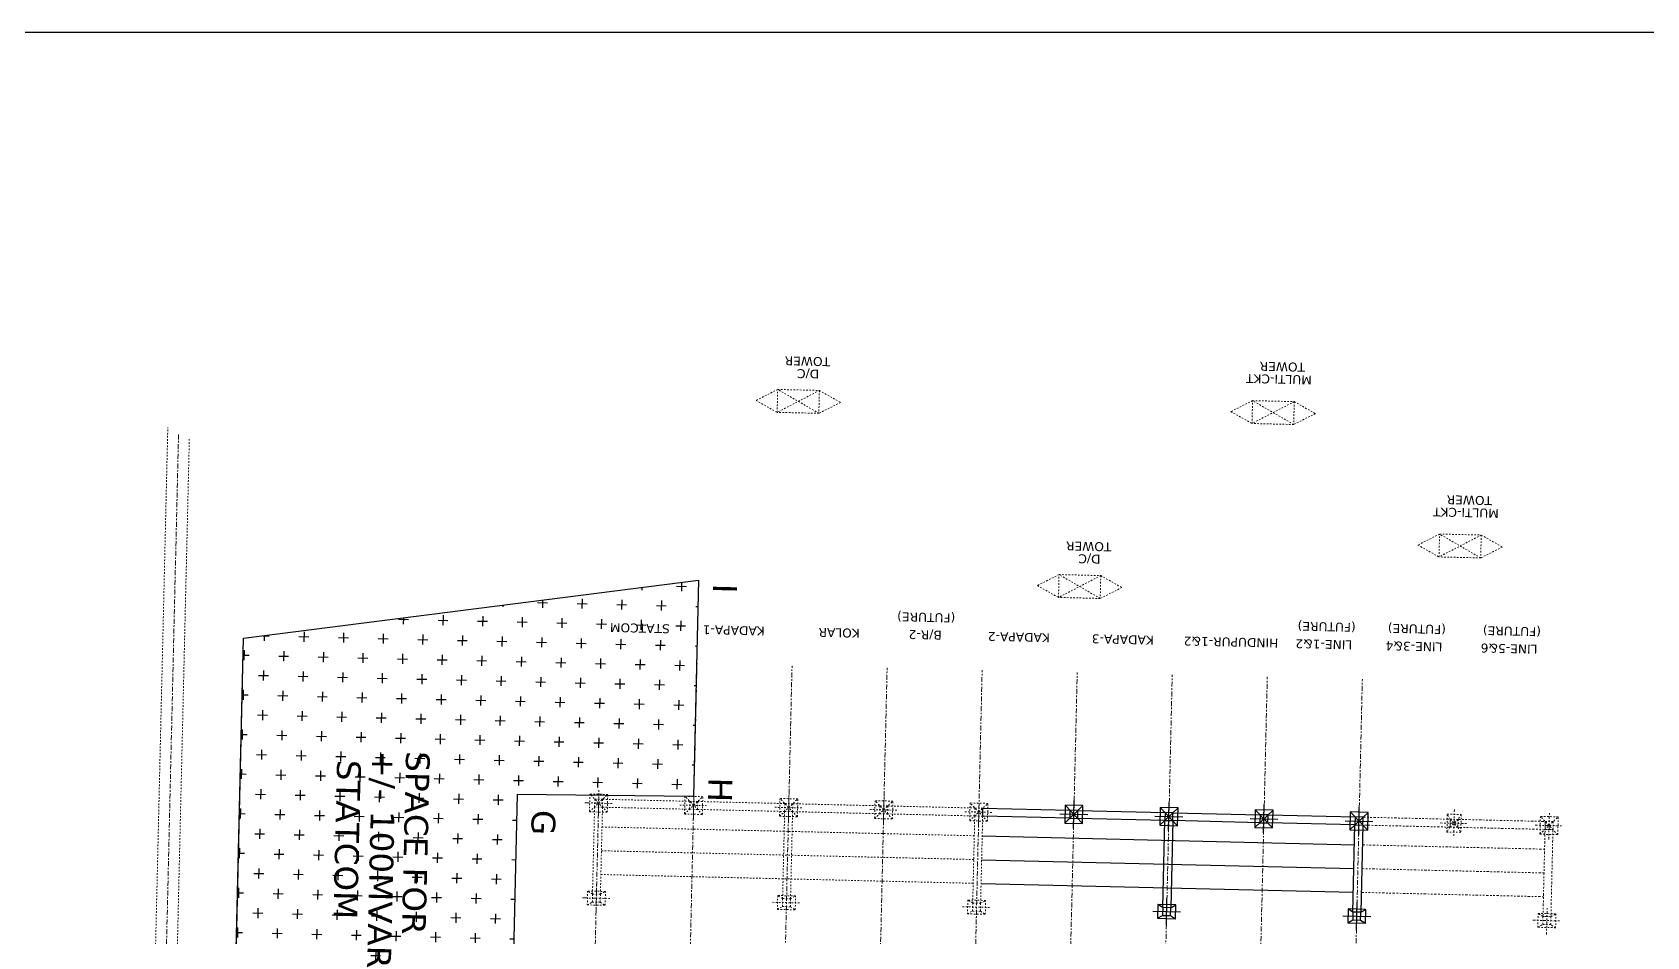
# Model space of a CAD drawing. Header units: metres. Extents: x 201400 to 215600, y 173235 to 1738400.
# Drawn here: x 213035 to 213136.9, y 1729880.4 to 1729937.5 of the extents above; entities that cross this region are included whole.
import ezdxf

# ---------------------------------------------------------------- set-up
doc = ezdxf.new("R2010")
doc.units = ezdxf.units.M
for name, pattern in [('CENTER', [2, 1.25, -0.25, 0.25, -0.25]), ('HIDDEN', [0.375, 0.25, -0.125]), ('PHANTOM2', [1.25, 0.625, -0.125, 0.125, -0.125, 0.125, -0.125])]:
    doc.linetypes.add(name, pattern=pattern)
doc.layers.add('E-LAY-CNTRL', color=1, linetype='CENTER', lineweight=0)
doc.layers.add('E-LAY-EXIST', color=8, linetype='HIDDEN', lineweight=0)
for name, color, linetype in [('E-LAY-DIM', 7, 'Continuous'), ('E-LAY-FENC', 7, 'FENCELINE1'), ('E-LAY-ROAD', 7, 'Continuous'), ('Names', 1, 'Continuous'), ('TXT', 222, 'Continuous')]:
    doc.layers.add(name, color=color, linetype=linetype)
doc.styles.add('STYLE1', font='verdana.ttf')
doc.linetypes.add('FENCELINE1', pattern='A,0.25,-0.1,[133,ltypeshp.shx,S=0.1,R=0,X=-0.1,Y=0],-0.1,1', length=1.45)

# ---------------------------------------------------------------- blocks, each defined once
blk = doc.blocks.new('TH_plan')
for p, q in [((-2250, 1750), (-1000, 1000)), ((-1000, 1000), (1000, -1000)), ((1000, 1000), (-1000, -1000)), ((1000, 1000), (2250, 1750)), ((-1000, -1000), (-2250, -1750)), ((1000, -1000), (2250, -1750))]:
    blk.add_line(p, q)
for points in [[(-2250, 1750), (2250, 1750), (2250, -1750), (-2250, -1750)], [(-1000, 1000), (1000, 1000), (1000, -1000), (-1000, -1000)]]:
    blk.add_lwpolyline(points, close=True)
blk = doc.blocks.new('T1')
for p, q in [((749.9271997760516, 3250.000062193838), (-0.0001543656107969582, 4500.000062193838)), ((3499.854553917714, 4500.000062193838), (2749.927199776052, 3250.000062193838)), ((749.9271997760516, 1250.000062193838), (-0.0001543656107969582, 6.219383794814348e-05)), ((3499.854553917714, 6.219383794814348e-05), (2749.927199776052, 1250.000062193838))]:
    blk.add_line(p, q)
for points in [[(-0.0001543656107969582, 4500.000062193838), (3499.854553917714, 4500.000062193838), (3499.854553917714, 6.219383794814348e-05), (-0.0001543656107969582, 6.219383794814348e-05)], [(749.9271997760516, 3250.000062193838), (2749.927199776052, 3250.000062193838), (2749.927199776052, 1250.000062193838), (749.9271997760516, 1250.000062193838)]]:
    blk.add_lwpolyline(points, close=True)
blk = doc.blocks.new('400 kV TOWER-4.5x4.5')
for points in [[(-2250, -2250), (2250, -2250), (2250, 2250), (-2250, 2250)], [(-1000, -999.9999999999995), (1000, -999.9999999999995), (1000, 1000), (-1000, 1000)], [(-100, -99.99999999999955), (100, -99.99999999999955), (100, 100.0000000000005), (-100, 100.0000000000005)]]:
    blk.add_lwpolyline(points, close=True)
for points in [[(2250, 2250), (-2250, -2250)], [(-2250, 2250), (2250, -2250)]]:
    blk.add_lwpolyline(points)
blk = doc.blocks.new('400kv')
at = {"layer": 'E-LAY-DIM', "lineweight": -2}
h = blk.add_hatch(dxfattribs=at)
h.set_pattern_fill('CROSS', color=2, scale=20, angle=-102.746015592309)
h.set_pattern_definition([(257.253984407691, (-580.2543092871783, 776.0914464846719), (3.773640287511391, -5.97993636926606), [2.5, -7.5]), (347.253984407691, (-581.7492933794856, 775.1480364128947), (5.97993636926606, 3.77364028751139), [2.5, -7.5])])
h.paths.add_polyline_path([(146.7745371108176, 243.1681393235922), (78.49950051342603, 258.6122118958738), (104.5042446779553, 373.5737838018686), (219.9823307064362, 365.2403544764966), (207.9400004147319, 312.0037138469052), (164.4495784264291, 321.305825289106)])
at = {"layer": 'E-LAY-CNTRL', "color": 4}
for p, q in [((175.3313452377915, 167.3848026921041, -0.3105834067972145), (215.4473898850847, 344.729502648348, -0.3105834067972145)), ((198.7399292140035, 162.0896920957603, -0.3105834067972145), (238.8559738612967, 339.4343920522369, -0.3105834067972145)), ((222.1485131903319, 156.7945814996492, -0.3105834067972145), (262.264557837625, 334.1392814558931, -0.3105834067972145)), ((245.5570971665438, 151.4994709033053, -0.3105834067972145), (285.673141813837, 328.844170859782, -0.3105834067972145)), ((268.9656811428722, 146.2043603071943, -0.3105834067972145), (309.0817257900489, 323.5490602634382, -0.3105834067972145)), ((279.9307552180253, 85.8990773668047, -0.3105834067972145), (332.4903097663773, 318.2539496673271, -0.3105834067972145)), ((151.9227612615796, 172.6799132882152, -0.3105834067972145), (184.1345954529243, 315.0817407849245, -0.3105834067972145)), ((303.2418034276925, 80.62602973124012, -0.3105834067972145), (355.8988937425893, 312.9588390709832, -0.3105834067972145)), ((339.1914330716245, 130.3190285186283, -0.3105834067972145), (379.3074777189177, 307.6637284748722, -0.3105834067972145))]:
    blk.add_line(p, q, dxfattribs=at)
at = {"layer": 'E-LAY-CNTRL'}
for points, elevation in [([(32.89372071751859, 136.917143013794), (98.65308238709213, 427.6256205604877)], -0.3105834067972145), ([(32.89372071751859, 136.917143013794), (86.71671361092012, 374.8574137797114)], -0.3105834067972145), ([(180.7005346368533, 315.8585383833852), (187.5686562689953, 314.3049431864638)], 0.05334563880245874), ([(178.0626872582361, 288.2390959926415), (179.6162824550411, 295.1072176247835)], 0.05334563880245874), ([(175.4054240406258, 292.4499544070568), (182.2735456727678, 290.8963592103682)], 0.05334563880245874)]:
    blk.add_lwpolyline(points, dxfattribs=dict(at, elevation=elevation))
at = {"layer": 'E-LAY-DIM', "linetype": 'FENCELINE1', "lineweight": -2}
blk.add_line((78.49950051342603, 258.6122118958738, -0.3105834067972145), (104.5042446779553, 373.5737838018686, -0.3105834067972145), dxfattribs=at)
at = {"layer": 'E-LAY-EXIST', "color": 4}
for p, q in [((51.75438485248014, 232.7605500647333, -1.084502587241891), (96.27134480047654, 429.5607823496129, -0.05076038547623729)), ((58.56397594732698, 237.9356799297966, -0.2377495189896407), (101.0348199736546, 425.6904587714057, -0.2377495189896839)), ((183.7861754695186, 309.0089651828166, 0.05334563880246618), (275.4697897129226, 288.2697540291119, 0.05334563880246251)), ((182.4623978204327, 303.1568191887345, 0.05334563880246618), (274.1460120638367, 282.4176080350298, 0.05334563880246251)), ((181.1386201714631, 297.3046731946524, 0.05334563880246618), (272.8222344147507, 276.5654620409478, 0.05334563880246251))]:
    blk.add_line(p, q, dxfattribs=at)
at = {"layer": 'E-LAY-EXIST'}
for p, q in [((249.0820223443443, 408.5128321778029, 0.05334563880246618), (243.1786988429958, 406.8729970513377, 0.5992392072019854)), ((258.08140777261, 400.5548375451472, 0.05334563880246618), (249.0820223443443, 408.5128321778029, 0.05334563880246618)), ((243.1786988429958, 406.8729970513377, 0.5992392072019854), (247.8075862595579, 402.8788149892353, 0.05334563880246618)), ((259.3558438573964, 406.1888547337148, 0.05334563880246618), (247.8075862595579, 402.8788149892353, 0.05334563880246618)), ((259.3558438573964, 406.1888547337148, 0.05334563880246618), (263.9786888386589, 402.1679603203665, 0.5992392072019854)), ((263.9786888386589, 402.1679603203665, 0.5992392072019854), (258.08140777261, 400.5548375451472, 0.05334563880246618)), ((366.0274064590922, 382.0593421575613, 0.05334563880246618), (360.1240829577437, 380.4195070310961, 0.5992392072019854)), ((360.1240829577437, 380.4195070310961, 0.5992392072019854), (364.7529703743057, 376.4253249689937, 0.05334563880246618)), ((376.3012279722607, 379.7353647134732, 0.05334563880246618), (364.7529703743057, 376.4253249689937, 0.05334563880246618)), ((375.0267918873578, 374.1013475249056, 0.05334563880246618), (366.0274064590922, 382.0593421575613, 0.05334563880246618)), ((376.3012279722607, 379.7353647134732, 0.05334563880246618), (380.9240729534067, 375.714470300125, 0.5992392072019854)), ((380.9240729534067, 375.714470300125, 0.5992392072019854), (375.0267918873578, 374.1013475249056, 0.05334563880246618)), ((309.4667736594565, 348.6692326536868, 0.05334563880246618), (303.563450158108, 347.0293975272216, 0.5992392072019854)), ((303.563450158108, 347.0293975272216, 0.5992392072019854), (308.1923375745537, 343.0352154651191, 0.05334563880246618)), ((318.4661590877222, 340.711238021031, 0.05334563880246618), (309.4667736594565, 348.6692326536868, 0.05334563880246618)), ((319.7405951725086, 346.3452552095987, 0.05334563880246618), (308.1923375745537, 343.0352154651191, 0.05334563880246618)), ((319.7405951725086, 346.3452552095987, 0.05334563880246618), (324.3634401537711, 342.3243607962504, 0.5992392072019854)), ((324.3634401537711, 342.3243607962504, 0.5992392072019854), (318.4661590877222, 340.711238021031, 0.05334563880246618)), ((405.646833042847, 339.7182242379058, -0.4925479295970542), (399.7435095414985, 338.0783891114406, 0.05334563880246507)), ((414.6462184711127, 331.7602296052501, -0.4925479295970542), (405.646833042847, 339.7182242379058, -0.4925479295970542)), ((399.7435095414985, 338.0783891114406, 0.05334563880246507), (404.3723969580606, 334.0842070493381, -0.4925479295970542)), ((415.9206545558991, 337.3942467938177, -0.4925479295970542), (404.3723969580606, 334.0842070493381, -0.4925479295970542)), ((415.9206545558991, 337.3942467938177, -0.4925479295970542), (420.5434995371616, 333.3733523804694, 0.05334563880246507)), ((420.5434995371616, 333.3733523804694, 0.05334563880246507), (414.6462184711127, 331.7602296052501, -0.4925479295970542))]:
    blk.add_line(p, q, dxfattribs=at)
at = {"layer": 'E-LAY-EXIST', "color": 1, "linetype": 'PHANTOM2'}
for p, q in [((371.0548343495466, 266.6480232519098, 0.05334563880245868), (415.9208026543492, 256.4991564347874, 0.05334563880245685)), ((417.023950695293, 261.3759447631892, 0.05334563880246412), (417.4652099115774, 263.3266600945499, 0.05334563880246412)), ((369.731056700577, 260.7958772580605, 0.05334563880245868), (414.5970250053797, 250.6470104407053, 0.05334563880245685)), ((368.4072790514911, 254.9437312639784, 0.05334563880245868), (413.2732473562937, 244.7948644466233, 0.05334563880245685))]:
    blk.add_line(p, q, dxfattribs=at)
at = {"layer": 'E-LAY-EXIST'}
for points, elevation in [([(259.3558438573964, 406.1888547337148), (258.08140777261, 400.5548375451472), (247.8075862595579, 402.8788149892353), (249.0820223443443, 408.5128321778029)], 0.05334563880245874), ([(376.3012279722607, 379.7353647134732), (375.0267918873578, 374.1013475249056), (364.7529703743057, 376.4253249689937), (366.0274064590922, 382.0593421575613)], 0.05334563880245874), ([(319.7405951725086, 346.3452552095987), (318.4661590877222, 340.711238021031), (308.1923375745537, 343.0352154651191), (309.4667736594565, 348.6692326536868)], 0.05334563880245874), ([(415.9206545558991, 337.3942467938177), (414.6462184711127, 331.7602296052501), (404.3723969580606, 334.0842070493381), (405.646833042847, 339.7182242379058)], -0.4925479295970542)]:
    blk.add_lwpolyline(points, close=True, dxfattribs=dict(at, elevation=elevation))
at = {"layer": 'E-LAY-EXIST', "color": 4, "elevation": 0.05334563880245874}
for points in [[(183.3577978544636, 311.6476799689699), (184.9113930512685, 318.5158016011119)], [(181.443624086678, 313.3836026554927), (186.8255668190541, 316.7798789143562)], [(185.8327335822396, 312.3907694187947), (182.4364573234925, 317.7727121510543)], [(204.1091186130652, 310.5634277872741), (210.9772402452072, 309.0098325903527)], [(206.7663818306755, 306.352569372626), (208.3199770275969, 313.220691004768)], [(230.1749658070039, 301.057458776515), (231.7285610038089, 307.925580408657)], [(227.5177025893936, 305.2683171909302), (234.3858242214192, 303.7147219942417)], [(253.5835497832159, 295.7623481801711), (255.1371449801372, 302.6304698123131)], [(250.9262865656056, 299.9732065948192), (257.7944081977475, 298.4196113978978)], [(178.0847567991586, 292.8691440825351), (177.0310319232522, 293.8764493421186)], [(274.3348705419339, 294.6780959984753), (281.2029921739595, 293.1245008017868)], [(276.9921337595442, 290.4672375840601), (277.7689313580049, 293.9012984000146)], [(176.2588282945799, 290.4626975122374), (177.6434975828743, 290.9184287511744)], [(179.594212914235, 290.47716953489), (180.6479377901414, 289.4698642753065)], [(180.0354721305193, 292.4278848662507), (181.4201414188137, 292.8836161051877)], [(222.2225919931661, 281.8597332146019), (229.0907136253081, 280.3061380179133)], [(224.901924751699, 282.2789228900801), (223.8481998757925, 283.2862281496637)], [(224.8798552107764, 277.6488748001866), (226.4334504075814, 284.5169964323286)], [(226.8526400830597, 281.8376636737958), (228.2373093712376, 282.2933949127328)], [(223.0759962471202, 279.8724763197824), (224.4606655352982, 280.3282075587194)], [(226.4113808666589, 279.8869483424351), (227.4651057426818, 278.8796430828515)], [(271.6970231633168, 267.0586536077317), (273.2506183601217, 273.9267752398737)], [(269.0397599457065, 271.2695120223798), (275.9078815778485, 269.7159168254584)], [(269.8931641996605, 269.2822551273275), (271.2778334878385, 269.7379863662645)], [(271.7190927042393, 271.6887016976252), (270.6653678282164, 272.6960069572087)], [(273.2285488191992, 269.2967271499801), (274.2822736952221, 268.2894218906295)], [(273.6698080356, 271.2474424813408), (275.054477323778, 271.7031737205107)]]:
    blk.add_lwpolyline(points, dxfattribs=at)
for points in [[(184.889323510346, 313.8857535112184), (180.0354721305193, 292.4278848662507), (178.0847567991586, 292.8691440825351), (182.9386081789853, 314.3270127275027)], [(186.8255668190541, 316.7798789143562), (182.4364573234925, 317.7727121510543), (181.443624086678, 313.3836026554927), (185.8327335822396, 312.3907694187947)], [(185.3305827267468, 315.8364688425791), (183.3798673953861, 316.2777280588634), (182.9386081789853, 314.3270127275027), (184.889323510346, 313.8857535112184)], [(184.2541941802483, 315.1572135908064), (184.0591226471588, 315.2013395123649), (184.0149967254838, 315.0062679792754), (184.2100682586897, 314.962142057484)], [(206.7884513715981, 310.9826174625196), (206.3471921553137, 309.0319021311589), (184.889323510346, 313.8857535112184), (185.3305827267468, 315.8364688425791)], [(230.1970353479264, 305.6875068664085), (229.7557761315256, 303.7367915350478), (208.2979074866744, 308.5906429148745), (208.7391667029588, 310.5413582462352)], [(231.7064914628863, 303.2955323187634), (226.8526400830597, 281.8376636737958), (224.901924751699, 282.2789228900801), (229.7557761315256, 303.7367915350478)], [(253.6056193241384, 300.3923962702975), (253.164360107854, 298.4416809389368), (231.7064914628863, 303.2955323187634), (232.1477506792871, 305.2462476501241)], [(277.0142033004668, 295.0972856739536), (276.572944084066, 293.1465703425929), (255.1150754392147, 298.0004217224196), (255.5563346554991, 299.9511370537803)], [(181.4201414188137, 292.8836161051877), (177.0310319232522, 293.8764493421186), (176.2588282945799, 290.4626975122374), (180.6479377901414, 289.4698642753065)], [(180.0354721305193, 292.4278848662507), (178.0847567991586, 292.8691440825351), (177.6434975828743, 290.9184287511744), (179.594212914235, 290.47716953489)], [(278.5236594154267, 292.7053111263085), (273.6698080356, 271.2474424813408), (271.7190927042393, 271.6887016976252), (276.572944084066, 293.1465703425929)], [(228.2373093712376, 282.2933949127328), (223.8481998757925, 283.2862281496637), (223.0759962471202, 279.8724763197824), (227.4651057426818, 278.8796430828515)], [(226.8526400830597, 281.8376636737958), (224.901924751699, 282.2789228900801), (224.4606655352982, 280.3282075587194), (226.4113808666589, 279.8869483424351)], [(275.054477323778, 271.7031737205107), (270.6653678282164, 272.6960069572087), (269.8931641996605, 269.2822551273275), (274.2822736952221, 268.2894218906295)], [(273.6698080356, 271.2474424813408), (271.7190927042393, 271.6887016976252), (271.2778334878385, 269.7379863662645), (273.2285488191992, 269.2967271499801)]]:
    blk.add_lwpolyline(points, close=True, dxfattribs=at)
at = {"layer": 'E-LAY-EXIST', "color": 1, "linetype": 'PHANTOM2', "elevation": 0.05334563880245874}
for points in [[(394.0563151107635, 268.6215745448135), (393.6150558944792, 266.6708592134528), (372.1571872495115, 271.5247105932795), (372.5984464659123, 273.4754259246401)], [(417.4652099115774, 263.3266600945499), (417.023950695293, 261.3759447631892), (395.5660820503253, 266.2297961430158), (396.0073412667261, 268.1805114743765)], [(418.9746660266537, 260.934685546672), (414.1208146467106, 239.4768169019371), (412.1700993153499, 239.9180761182215), (417.023950695293, 261.3759447631892)]]:
    blk.add_lwpolyline(points, close=True, dxfattribs=at)
for points in [[(395.5879689618014, 270.8598855442833), (394.03437376488, 263.9917639123742)], [(391.3771105472697, 268.2026223267894), (398.2452321794117, 266.649027129868)], [(417.4428295461694, 258.6964158585761), (418.9964247429743, 265.5645374907181)], [(414.7855663285591, 262.9072742732242), (421.6536879605846, 261.3536790763028)], [(412.1480137465987, 235.287957172608), (413.7016089435201, 242.15607880475)], [(409.4907505289884, 239.4988155870233), (416.3588721611304, 237.9452203903347)]]:
    blk.add_lwpolyline(points, dxfattribs=at)
at = {"layer": 'E-LAY-FENC', "color": 4, "linetype": 'Continuous', "ltscale": 5, "elevation": -0.3105834067972145}
blk.add_lwpolyline([(146.7745371108176, 243.1681393235922), (78.49950051342603, 258.6122118958738), (104.5042446779553, 373.5737838018686), (219.9823307064362, 365.2403544764966), (207.9400004147319, 312.0037138469052), (164.4495784264291, 321.305825289106), (146.7745371108176, 243.1681393235922)], dxfattribs=at)
at = {"layer": 'E-LAY-ROAD', "ltscale": 0.09}
blk.add_line((282.2795594986528, 341.0705692584161, -0.3105834067972154), (282.279187418404, 341.0689243692905, -0.3105834067972154), dxfattribs=at)
at = {"layer": 'E-LAY-ROAD', "ltscale": 2500}
for p, q in [((277.4205049095908, 287.8284942174796, 0.05334563880246246), (369.1041191528784, 267.0892830637749, 0.05334563880245874)), ((276.0967272605048, 281.9763482233975, 0.05334563880246246), (367.7803415039089, 261.2371370696928, 0.05334563880245874)), ((274.7729496114189, 276.1242022293154, 0.05334563880246246), (366.4565638548229, 255.3849910756107, 0.05334563880245874))]:
    blk.add_line(p, q, dxfattribs=at)
at = {"layer": 'E-LAY-ROAD', "ltscale": 2500, "elevation": 0.05334563880245874}
for points in [[(300.4227872766787, 289.8021750778425), (299.9815280603943, 287.8514597464819), (278.5236594154267, 292.7053111263085), (278.9649186318275, 294.6560264576692)], [(323.8313712530071, 284.5070644814987), (323.3901120366063, 282.556349150138), (301.932243391755, 287.4102005299646), (302.3735026080394, 289.3609158613253)], [(325.340827367967, 282.1150899338536), (320.4869759881403, 260.6572212888859), (318.5362606567796, 261.0984805054031), (323.3901120366063, 282.556349150138)], [(347.239955229219, 279.2119538853876), (346.7986960129347, 277.2612385540269), (325.340827367967, 282.1150899338536), (325.7820865843678, 284.0658052652143)], [(370.6485231777187, 273.9167724333238), (370.2072639613179, 271.9660571021959), (348.7493953164667, 276.8199084820226), (349.1906545327511, 278.7706238133833)], [(372.1579953205073, 271.5248687413987), (367.3041439406807, 250.067000096431), (365.35342860932, 250.5082593129482), (370.2072799891466, 271.9661279576831)], [(321.8716452763183, 261.1129525280558), (317.4825357807567, 262.1057857647538), (316.7103321522009, 258.6920339348726), (321.0994416477624, 257.6992006981745)], [(320.4869759881403, 260.6572212888859), (318.5362606567796, 261.0984805054031), (318.0950014403788, 259.1477651740424), (320.0457167717395, 258.7065059575252)], [(368.6888132288586, 250.5227313356008), (364.2997037332971, 251.5155645722989), (363.5275001047412, 248.1018127424177), (367.9166096003028, 247.1089795057196)], [(367.3041439406807, 250.067000096431), (365.35342860932, 250.5082593129482), (364.9121693929192, 248.5575439815875), (366.8628847242799, 248.1162847650703)]]:
    blk.add_lwpolyline(points, close=True, dxfattribs=at)
for points in [[(297.7434545181459, 289.3829854023643), (304.6115761502879, 287.8293902054429)], [(300.4007177357562, 285.172126987949), (301.9543129326776, 292.0402486198582)], [(323.8093017120846, 279.8770163916051), (325.3628969088895, 286.7451380237471)], [(321.1520384944743, 284.0878748060204), (328.0201601264998, 282.5342796093319)], [(347.2178856882965, 274.5819057954941), (348.7714808852179, 281.4500274276361)], [(344.5606224706862, 278.7927642099094), (351.4287441028282, 277.239169012988)], [(367.9692064470146, 273.4976536137983), (374.8373280790402, 271.9440584168769)], [(370.6264696646249, 269.2867951991502), (372.1800648614299, 276.1549168312922)], [(318.5362606567796, 261.0984805054031), (317.4825357807567, 262.1057857647538)], [(318.5141911158571, 256.4684324152768), (320.0677863126621, 263.3365540474188)], [(320.4869759881403, 260.6572212888859), (321.8716452763183, 261.1129525280558)], [(315.8569278982468, 260.6792908299249), (322.7250495302724, 259.1256956330035)], [(316.7103321522009, 258.6920339348726), (318.0950014403788, 259.1477651740424)], [(320.0457167717395, 258.7065059575252), (321.0994416477624, 257.6992006981745)], [(365.3313590683974, 245.8782112230547), (366.8849542652024, 252.7463328549638)], [(362.6740958507871, 250.0890696374699), (369.5422174828127, 248.5354744405486)], [(365.35342860932, 250.5082593129482), (364.2997037332971, 251.5155645722989)], [(367.3041439406807, 250.067000096431), (368.6888132288586, 250.5227313356008)], [(363.5275001047412, 248.1018127424177), (364.9121693929192, 248.5575439815875)], [(366.8628847242799, 248.1162847650703), (367.9166096003028, 247.1089795057196)]]:
    blk.add_lwpolyline(points, dxfattribs=at)
at = {"layer": 'E-LAY-EXIST', "color": 4, "xscale": 0.0009999999965821884, "yscale": 0.0009999999965821884, "zscale": 0.0009999999965821884, "rotation": 167.2539837020024}
for p in [(207.5431794291362, 309.7866301888134, 0.05334563880246618), (230.9517634054646, 304.4915195924696, 0.05334563880246618), (254.3603473816765, 299.1964089963585, 0.05334563880246618), (277.7689313580049, 293.9012984000146, 0.05334563880246618)]:
    blk.add_blockref('400 kV TOWER-4.5x4.5', p, dxfattribs=at)
at = {"layer": 'E-LAY-EXIST', "color": 1, "linetype": 'PHANTOM2'}
for name, p, xscale, yscale, zscale, rotation in [('TH_plan', (394.8111005076207, 267.4258407561574, 0.05334563880246412), 0.0009999999398089005, 0.0009999999398089005, 0.0009999999398089005, 257.2539829661908), ('400 kV TOWER-4.5x4.5', (418.2196271446301, 262.1304766747635, 0.05334563880246412), 0.0009999999965821884, 0.0009999999965821884, 0.0009999999965821884, 167.2539837020024), ('T1', (411.1163583168527, 240.9253103851806, 0.05334563880246412), 0.0009999999398089005, 0.0009999999398089005, 0.0009999999398089005, 257.2539829661908)]:
    blk.add_blockref(name, p, dxfattribs=dict(at, xscale=xscale, yscale=yscale, zscale=zscale, rotation=rotation))
at = {"layer": 'E-LAY-ROAD', "ltscale": 2500, "xscale": 0.0009999999965821884, "yscale": 0.0009999999965821884, "zscale": 0.0009999999965821884, "rotation": 167.2539837020024}
for p in [(301.1775153342169, 288.6061878039036, 0.05334563880246618), (324.5860993104288, 283.3110772077926, 0.05334563880246618), (347.9946832867572, 278.0159666114487, 0.05334563880246618), (371.4032672629692, 272.7208560153376, 0.05334563880246618)]:
    blk.add_blockref('400 kV TOWER-4.5x4.5', p, dxfattribs=at)
at = {"layer": 'E-LAY-EXIST', "color": 4, "style": 'STYLE1'}
blk.add_text('H', height=6, rotation=257.2539797133209, dxfattribs=at).set_placement((212.6364783302415, 315.9785356584471, -0.3105834067972145))
at = {"layer": 'E-LAY-ROAD', "ltscale": 2500, "style": 'STYLE1'}
for s, p in [('KADAPA-2', (304.3040569947334, 334.5777577075642, -0.3103555528779006)), ('KADAPA-3', (329.9071957187261, 328.7862304928713, -0.3103555528779006)), ('HINDUPUR-1&2', (360.5497334380634, 321.8547720869537, -0.3103555528779006))]:
    blk.add_text(s, height=2.25, rotation=167.2539837020024, dxfattribs=at).set_placement(p)
at = {"layer": 'TXT', "style": 'STYLE1'}
for s, p in [('TOWER', (263.669930492295, 413.8408007731196, 0.05357349272177703)), ('D/C', (260.3526702593081, 411.3473792099394, 0.05357349272177703)), ('TOWER', (380.9308570863213, 388.7822585047688, 0.05357349272177703)), ('MULTI-CKT', (381.9699147318024, 385.3034212931525, 0.05357349272177703)), ('TOWER', (324.0546818074072, 353.9972012490034, 0.05357349272177703)), ('D/C', (320.7374215744203, 351.5037796858232, 0.05357349272177703)), ('(FUTURE)', (281.8697859869571, 344.1801035404205, -0.3103555528779006)), ('MULTI-CKT', (421.5893413155572, 342.9623033737298, -0.4923200756777433)), ('TOWER', (420.5502836700762, 346.4411405853461, -0.4923200756777433)), ('B/R-2', (277.666996219079, 340.6031620167196, -0.3103555528779006)), ('(FUTURE)', (380.4924497910542, 321.8712079590186, -0.3103555528779099)), ('LINE-1&2', (378.7515045466134, 317.7373878546059, -0.3103555528779099)), ('(FUTURE)', (402.7072145284619, 316.8458773528691, -0.3103555528779027)), ('LINE-3&4', (400.9662692840211, 312.7120572484564, -0.3103555528779027)), ('(FUTURE)', (426.1161093292758, 311.5509629026055, -0.3103555528779099)), ('LINE-5&6', (424.375164084835, 307.4171427981928, -0.3103555528779099))]:
    blk.add_text(s, height=2.25, rotation=167.2539837020024, dxfattribs=at).set_placement(p)
at = {"layer": 'TXT', "linetype": 'Continuous', "style": 'STYLE1'}
for s, p in [('I', (223.4471370785031, 363.7005020163488, -0.3105834067972145)), ('STATCOM', (121.6153417093446, 338.9001786911394, -0.3052691776413182)), ('+/- 100MVAR', (130.7510801745811, 339.4725870504044, -0.3052691776413182)), ('SPACE FOR', (139.109965026495, 337.5817755516618, -0.3052691776413182)), ('G', (167.2944312192267, 316.7891325501259, -0.3105834067972145))]:
    blk.add_text(s, height=6, rotation=257.2539797133209, dxfattribs=at).set_placement(p)
at = {"layer": 'TXT', "color": 0, "style": 'STYLE1'}
for s, p in [('STATCOM', (210.6697210896527, 355.7582000922412, -0.3103555528778997)), ('KADAPA-1', (234.0783050659811, 350.4630894961301, -0.3103555528779006)), ('KOLAR', (257.4868890421931, 345.1679789000191, -0.3103555528779006))]:
    blk.add_text(s, height=2.25, rotation=167.2539837020024, dxfattribs=at).set_placement(p)

msp = doc.modelspace()

# ---------------------------------------------------------------- linework, layer by layer
at = {"layer": 'Names', "color": 0, "ltscale": 50}
msp.add_lwpolyline([(212933.1474277283, 1729937.505187806), (215500.0000000001, 1729937.505187806)], dxfattribs=at)

# ---------------------------------------------------------------- block references
at = {"xscale": 0.2499999999999999, "yscale": 0.2499999999999999, "zscale": 0.2499999999999999, "rotation": 11.39700464984234}
msp.add_blockref('400kv', (213041.2103233199, 1729802.545464634, 0.07764585169930362), dxfattribs=at)

doc.saveas('drawing.dxf')
